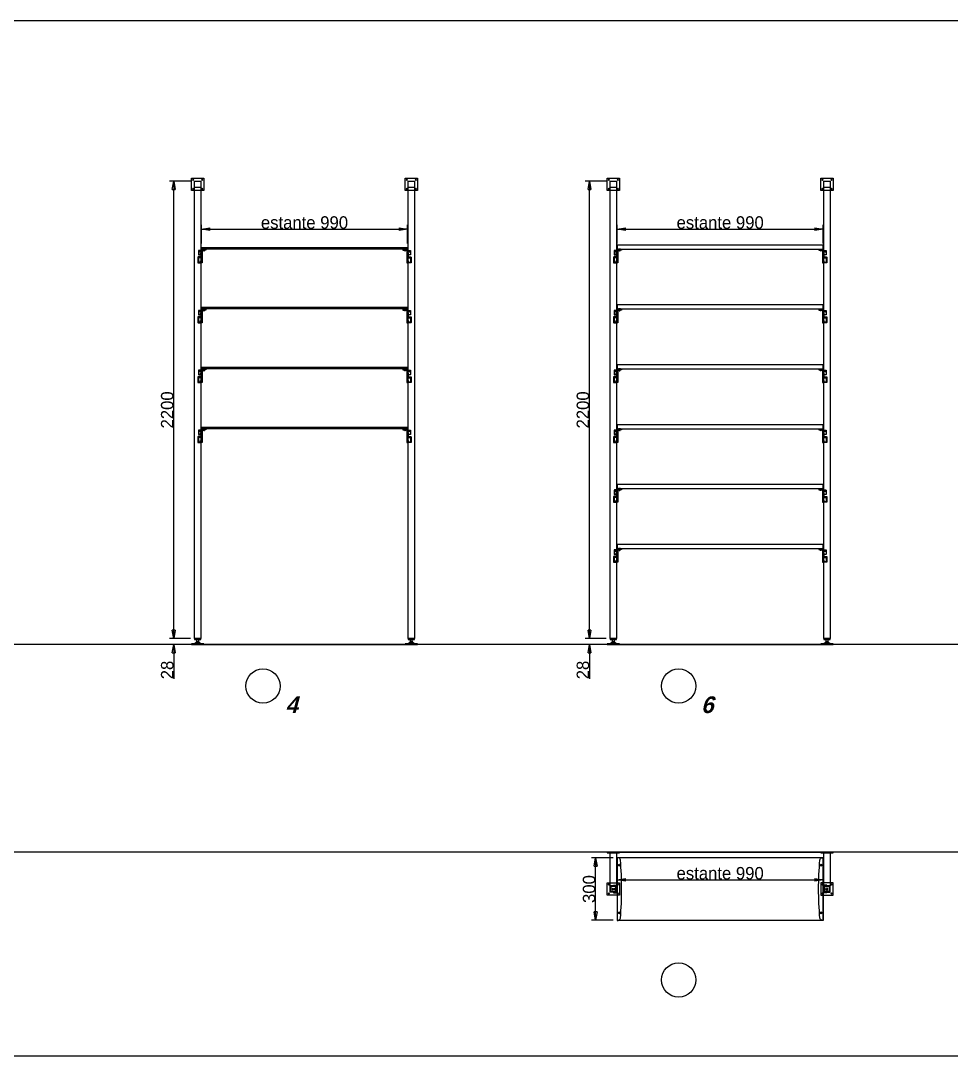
# Paper-space layout 'Jordi B.' of a CAD drawing. Header units: millimetres. Extents: x 23627 to 226976, y -18096 to 223844.
# Drawn here: x 164689 to 169167, y 111496 to 116477 of the extents above; entities that cross this region are included whole.
import ezdxf

# ---------------------------------------------------------------- set-up
doc = ezdxf.new("R2010")
doc.units = ezdxf.units.MM
doc.header["$PDMODE"] = 35
doc.header["$PDSIZE"] = 5
for name, color, linetype in [('Cotas bloques dinámicos PM espacio', 140, 'Continuous'), ('Linea Capa Color 0000 JB', 7, 'Continuous'), ('Linea Capa Color 0140 Blau Vidre JB', 140, 'Continuous'), ('Linea Capa Color 0202 Lila Parets JB', 202, 'Continuous')]:
    doc.layers.add(name, color=color, linetype=linetype)
doc.styles.add('Jordi Ava', font='Avant Garde MEdium BT.ttf')
doc.styles.add('Stylus BT JB', font='stylu.ttf', dxfattribs={"oblique": 15})
doc.dimstyles.new('Jordi Ava 2015', dxfattribs={"dimtxt": 60, "dimasz": 40, "dimexe": 20, "dimexo": 20, "dimgap": 0.09, "dimtad": 1, "dimdec": 0, "dimzin": 0, "dimdsep": 46, "dimtxsty": 'Jordi Ava', "dimblk": 'CLOSED', "dimcen": 1.5, "dimclrd": 7, "dimclre": 7, "dimclrt": 256, "dimadec": 0, "dimazin": 0, "dimtfac": 0.05, "dimtdec": 0, "dimtofl": 0, "dimtmove": 0, "dimatfit": 3, "dimldrblk": 'CLOSED', "dimfxl": 90, "dimtolj": 1, "dimtzin": 0, "dimlwd": -1, "dimlwe": -1, "dimarcsym": 0})

# ---------------------------------------------------------------- blocks, each defined once
blk = doc.blocks.new('_Closed')
at = {"color": 0, "linetype": 'ByBlock', "lineweight": -2}
for p, q in [((-1, 0.17), (0, 0)), ((-1, 0.17), (-1, -0.17)), ((0, 0), (-1, -0.17)), ((0, 0), (-1, 0))]:
    blk.add_line(p, q, dxfattribs=at)
blk = doc.blocks.new('*D3329')
at = {"layer": 'Cotas bloques dinámicos PM espacio', "color": 7, "ltscale": 10, "transparency": 16777216}
for p, q in [((-35, 2228), (-135, 2228)), ((-115, 68), (-115, 2188)), ((-35, 28), (-135, 28))]:
    blk.add_line(p, q, dxfattribs=at)
at = {"layer": 'Defpoints', "color": 0, "ltscale": 10, "transparency": 16777216}
for p in [(-115, 2228), (-15, 2228), (-15, 28)]:
    blk.add_point(p, dxfattribs=at)
at = {"layer": 'Cotas bloques dinámicos PM espacio', "color": 7, "ltscale": 10, "transparency": 16777216, "xscale": 40, "yscale": 40, "zscale": 40}
for p, rotation in [((-115, 2228), 90), ((-115, 28), 270)]:
    blk.add_blockref('_Closed', p, dxfattribs=dict(at, rotation=rotation))
at = {"layer": 'Cotas bloques dinámicos PM espacio', "ltscale": 10, "transparency": 16777216, "insert": (-146.2, 1128), "char_height": 60, "attachment_point": 5, "rotation": 90, "style": 'Jordi Ava'}
blk.add_mtext('\\A1;2200', dxfattribs=at)
blk = doc.blocks.new('*D3330')
at = {"layer": 'Cotas bloques dinámicos PM espacio', "color": 7, "ltscale": 10, "transparency": 16777216}
for p, q in [((-115, 68), (-115, 108)), ((-35, 28), (-135, 28)), ((-50, 0), (-135, 0)), ((-115, -40), (-115, -166.1))]:
    blk.add_line(p, q, dxfattribs=at)
at = {"layer": 'Defpoints', "color": 0, "ltscale": 10, "transparency": 16777216}
for p in [(-30, 0), (-15, 28), (-115, 0)]:
    blk.add_point(p, dxfattribs=at)
at = {"layer": 'Cotas bloques dinámicos PM espacio', "color": 7, "ltscale": 10, "transparency": 16777216, "xscale": 40, "yscale": 40, "zscale": 40}
for p, rotation in [((-115, 28), 270), ((-115, 0), 90)]:
    blk.add_blockref('_Closed', p, dxfattribs=dict(at, rotation=rotation))
at = {"layer": 'Cotas bloques dinámicos PM espacio', "ltscale": 10, "transparency": 16777216, "insert": (-146.2, -123.1), "char_height": 60, "attachment_point": 5, "rotation": 90, "style": 'Jordi Ava'}
blk.add_mtext('\\A1;28', dxfattribs=at)
blk = doc.blocks.new('*D3328')
at = {"layer": 'Cotas bloques dinámicos PM espacio', "color": 7, "ltscale": 10, "transparency": 16777216}
for p, q in [((19, 1928.7), (19, 2017.6)), ((59, 1997.6), (969, 1997.6)), ((1009, 1928.7), (1009, 2017.6))]:
    blk.add_line(p, q, dxfattribs=at)
at = {"layer": 'Defpoints', "color": 0, "ltscale": 10, "transparency": 16777216}
for p in [(1009, 1997.6), (19, 1908.7), (1009, 1908.7)]:
    blk.add_point(p, dxfattribs=at)
at = {"layer": 'Cotas bloques dinámicos PM espacio', "color": 7, "ltscale": 10, "transparency": 16777216, "xscale": 40, "yscale": 40, "zscale": 40, "rotation": 180}
blk.add_blockref('_Closed', (19, 1997.6), dxfattribs=at)
at = {"layer": 'Cotas bloques dinámicos PM espacio', "color": 7, "ltscale": 10, "transparency": 16777216, "xscale": 40, "yscale": 40, "zscale": 40}
blk.add_blockref('_Closed', (1009, 1997.6), dxfattribs=at)
at = {"layer": 'Cotas bloques dinámicos PM espacio', "ltscale": 10, "transparency": 16777216, "insert": (514, 2028.9), "char_height": 60, "attachment_point": 5, "style": 'Jordi Ava'}
blk.add_mtext('\\A1;estante 990', dxfattribs=at)
blk = doc.blocks.new('PM202307281056')
at = {"layer": 'Linea Capa Color 0140 Blau Vidre JB', "ltscale": 10}
blk.add_lwpolyline([(4.9, 3), (-4.9, 3), (-4.9, 0), (-2.2, 0), (-2.2, -3.3, 1.39975), (2.3, -3.3), (2.3, 0), (4.9, 0)], format="xyb", close=True, dxfattribs=at)
blk.add_arc((0, 5.5), 5.5, 207.0463, 332.9537, dxfattribs=at)
blk = doc.blocks.new('*D3336')
at = {"layer": 'Cotas bloques dinámicos PM espacio', "color": 7, "ltscale": 10, "transparency": 16777216}
for p, q in [((-35, 2228), (-135, 2228)), ((-115, 68), (-115, 2188)), ((-35, 28), (-135, 28))]:
    blk.add_line(p, q, dxfattribs=at)
at = {"layer": 'Defpoints', "color": 0, "ltscale": 10, "transparency": 16777216}
for p in [(-115, 2228), (-15, 2228), (-15, 28)]:
    blk.add_point(p, dxfattribs=at)
at = {"layer": 'Cotas bloques dinámicos PM espacio', "color": 7, "ltscale": 10, "transparency": 16777216, "xscale": 40, "yscale": 40, "zscale": 40}
for p, rotation in [((-115, 2228), 90), ((-115, 28), 270)]:
    blk.add_blockref('_Closed', p, dxfattribs=dict(at, rotation=rotation))
at = {"layer": 'Cotas bloques dinámicos PM espacio', "ltscale": 10, "transparency": 16777216, "insert": (-146.2, 1128), "char_height": 60, "attachment_point": 5, "rotation": 90, "style": 'Jordi Ava'}
blk.add_mtext('\\A1;2200', dxfattribs=at)
blk = doc.blocks.new('*D3337')
at = {"layer": 'Cotas bloques dinámicos PM espacio', "color": 7, "ltscale": 10, "transparency": 16777216}
for p, q in [((-115, 68), (-115, 108)), ((-35, 28), (-135, 28)), ((-50, 0), (-135, 0)), ((-115, -40), (-115, -166.1))]:
    blk.add_line(p, q, dxfattribs=at)
at = {"layer": 'Defpoints', "color": 0, "ltscale": 10, "transparency": 16777216}
for p in [(-30, 0), (-15, 28), (-115, 0)]:
    blk.add_point(p, dxfattribs=at)
at = {"layer": 'Cotas bloques dinámicos PM espacio', "color": 7, "ltscale": 10, "transparency": 16777216, "xscale": 40, "yscale": 40, "zscale": 40}
for p, rotation in [((-115, 28), 270), ((-115, 0), 90)]:
    blk.add_blockref('_Closed', p, dxfattribs=dict(at, rotation=rotation))
at = {"layer": 'Cotas bloques dinámicos PM espacio', "ltscale": 10, "transparency": 16777216, "insert": (-146.2, -123.1), "char_height": 60, "attachment_point": 5, "rotation": 90, "style": 'Jordi Ava'}
blk.add_mtext('\\A1;28', dxfattribs=at)
blk = doc.blocks.new('*D3338')
at = {"layer": 'Cotas bloques dinámicos PM espacio', "color": 7, "ltscale": 10, "transparency": 16777216}
for p, q in [((19, 1928.7), (19, 2017.6)), ((59, 1997.6), (969, 1997.6)), ((1009, 1928.7), (1009, 2017.6))]:
    blk.add_line(p, q, dxfattribs=at)
at = {"layer": 'Defpoints', "color": 0, "ltscale": 10, "transparency": 16777216}
for p in [(1009, 1997.6), (19, 1908.7), (1009, 1908.7)]:
    blk.add_point(p, dxfattribs=at)
at = {"layer": 'Cotas bloques dinámicos PM espacio', "color": 7, "ltscale": 10, "transparency": 16777216, "xscale": 40, "yscale": 40, "zscale": 40, "rotation": 180}
blk.add_blockref('_Closed', (19, 1997.6), dxfattribs=at)
at = {"layer": 'Cotas bloques dinámicos PM espacio', "color": 7, "ltscale": 10, "transparency": 16777216, "xscale": 40, "yscale": 40, "zscale": 40}
blk.add_blockref('_Closed', (1009, 1997.6), dxfattribs=at)
at = {"layer": 'Cotas bloques dinámicos PM espacio', "ltscale": 10, "transparency": 16777216, "insert": (514, 2028.9), "char_height": 60, "attachment_point": 5, "style": 'Jordi Ava'}
blk.add_mtext('\\A1;estante 990', dxfattribs=at)
blk = doc.blocks.new('*D1704')
at = {"layer": 'Cotas bloques dinámicos PM espacio', "color": 7, "ltscale": 10, "transparency": 16777216}
for p, q in [((-0.1, -26.6), (-105.2, -26.6)), ((-85.2, -286.6), (-85.2, -66.6)), ((-0.1, -326.6), (-105.2, -326.6))]:
    blk.add_line(p, q, dxfattribs=at)
at = {"layer": 'Defpoints', "color": 0, "ltscale": 10, "transparency": 16777216}
for p in [(-85.2, -26.6), (19.9, -26.6), (19.9, -326.6)]:
    blk.add_point(p, dxfattribs=at)
at = {"layer": 'Cotas bloques dinámicos PM espacio', "color": 7, "ltscale": 10, "transparency": 16777216, "xscale": 40, "yscale": 40, "zscale": 40}
for p, rotation in [((-85.2, -26.6), 90), ((-85.2, -326.6), 270)]:
    blk.add_blockref('_Closed', p, dxfattribs=dict(at, rotation=rotation))
at = {"layer": 'Cotas bloques dinámicos PM espacio', "ltscale": 10, "transparency": 16777216, "insert": (-116.5, -176.6), "char_height": 60, "attachment_point": 5, "rotation": 90, "style": 'Jordi Ava'}
blk.add_mtext('\\A1;300', dxfattribs=at)
blk = doc.blocks.new('*D1705')
at = {"layer": 'Cotas bloques dinámicos PM espacio', "color": 7, "ltscale": 10, "transparency": 16777216}
for p, q in [((18.9, -47.6), (18.9, -152.3)), ((1008.9, -47.6), (1008.9, -152.3)), ((58.9, -132.3), (968.9, -132.3))]:
    blk.add_line(p, q, dxfattribs=at)
at = {"layer": 'Defpoints', "color": 0, "ltscale": 10, "transparency": 16777216}
for p in [(18.9, -27.6), (1008.9, -27.6), (1008.9, -132.3)]:
    blk.add_point(p, dxfattribs=at)
at = {"layer": 'Cotas bloques dinámicos PM espacio', "color": 7, "ltscale": 10, "transparency": 16777216, "xscale": 40, "yscale": 40, "zscale": 40, "rotation": 180}
blk.add_blockref('_Closed', (18.9, -132.3), dxfattribs=at)
at = {"layer": 'Cotas bloques dinámicos PM espacio', "color": 7, "ltscale": 10, "transparency": 16777216, "xscale": 40, "yscale": 40, "zscale": 40}
blk.add_blockref('_Closed', (1008.9, -132.3), dxfattribs=at)
at = {"layer": 'Cotas bloques dinámicos PM espacio', "ltscale": 10, "transparency": 16777216, "insert": (513.9, -101), "char_height": 60, "attachment_point": 5, "style": 'Jordi Ava'}
blk.add_mtext('\\A1;estante 990', dxfattribs=at)
blk = doc.blocks.new('*U784')
at = {"layer": 'Linea Capa Color 0202 Lila Parets JB', "ltscale": 10}
for p, q in [((64496.7, 3000), (0, 3000)), ((64496.7, 0), (700, 0))]:
    blk.add_line(p, q, dxfattribs=at)
blk = doc.blocks.new('*U3327')
at = {"layer": 'Linea Capa Color 0000 JB', "ltscale": 50}
h = blk.add_hatch(color=256, dxfattribs=at)
h.dxf.hatch_style = 1
h.set_gradient(color1=(0, 191, 255), one_color=1, tint=1, name='SPHERICAL')
h.paths.add_polyline_path([(20, 1901.7), (19, 1902.7), (19, 1908.7), (20, 1909.7), (1008, 1909.7), (1009, 1908.7), (1009, 1902.7), (1008, 1901.7)])
h = blk.add_hatch(color=256, dxfattribs=at)
h.dxf.hatch_style = 1
h.set_gradient(color1=(0, 191, 255), one_color=1, tint=1, name='SPHERICAL')
h.paths.add_polyline_path([(20, 1613.6), (19, 1614.6), (19, 1620.6), (20, 1621.6), (1008, 1621.6), (1009, 1620.6), (1009, 1614.6), (1008, 1613.6)])
h = blk.add_hatch(color=256, dxfattribs=at)
h.dxf.hatch_style = 1
h.set_gradient(color1=(0, 191, 255), one_color=1, tint=1, name='SPHERICAL')
h.paths.add_polyline_path([(20, 1325.6), (19, 1326.6), (19, 1332.6), (20, 1333.6), (1008, 1333.6), (1009, 1332.6), (1009, 1326.6), (1008, 1325.6)])
h = blk.add_hatch(color=256, dxfattribs=at)
h.dxf.hatch_style = 1
h.set_gradient(color1=(0, 191, 255), one_color=1, tint=1, name='SPHERICAL')
h.paths.add_polyline_path([(20, 1037.6), (19, 1038.6), (19, 1044.6), (20, 1045.6), (1008, 1045.6), (1009, 1044.6), (1009, 1038.6), (1008, 1037.6)])
at = {"layer": 'Cotas bloques dinámicos PM espacio', "ltscale": 10}
blk.add_circle((314, -200), 82.4, dxfattribs=at)
at = {"layer": 'Linea Capa Color 0000 JB', "ltscale": 10}
for p, q in [((30, 1898.7), (30, 1896.4)), ((997.9, 1898.7), (997.9, 1896.4)), ((30, 1610.6), (30, 1608.4)), ((997.9, 1610.6), (997.9, 1608.4)), ((30, 1322.6), (30, 1320.3)), ((997.9, 1322.6), (997.9, 1320.3)), ((30, 1034.5), (30, 1032.3)), ((997.9, 1034.5), (997.9, 1032.3))]:
    blk.add_line(p, q, dxfattribs=at)
for points in [[(30, 2183), (-30, 2183), (-30, 2243), (30, 2243)], [(1057.9, 2183), (997.9, 2183), (997.9, 2243), (1057.9, 2243)], [(-15, 2228), (15, 2228), (15, 28), (-15, 28)], [(15, 2198), (-15, 2198), (-15, 2228), (15, 2228)], [(1012.9, 2228), (1042.9, 2228), (1042.9, 28), (1012.9, 28)], [(1042.9, 2198), (1012.9, 2198), (1012.9, 2228), (1042.9, 2228)], [(-30, 0), (30, 0), (30, 2.5), (-30, 2.5)], [(-15, 24), (15, 24), (15, 28), (-15, 28)], [(7, 9), (-7, 9), (-15, 2.5), (15, 2.5)], [(-7, 9), (7, 9), (7, 13), (-7, 13)], [(5, 13), (5, 24), (-5, 24), (-5, 13)], [(997.9, 0), (1057.9, 0), (1057.9, 2.5), (997.9, 2.5)], [(1012.9, 24), (1042.9, 24), (1042.9, 28), (1012.9, 28)], [(1034.9, 9), (1020.9, 9), (1012.9, 2.5), (1042.9, 2.5)], [(1020.9, 9), (1034.9, 9), (1034.9, 13), (1020.9, 13)], [(1032.9, 13), (1032.9, 24), (1022.9, 24), (1022.9, 13)]]:
    blk.add_lwpolyline(points, close=True, dxfattribs=at)
for points in [[(19, 1893.8, -0.02839), (19, 1894.4), (19, 1894.9), (5.4, 1894.9, 0.41743), (4, 1893.4), (4, 1875, 0.410045), (5.5, 1873.4, 0.007888), (11.1, 1873.4, 0.383491), (12.6, 1874.8), (13.3, 1881.4), (15, 1881.4), (15, 1863.6), (19, 1863.6)], [(19, 1835.7), (19, 1893.8, -0.428586), (24, 1898.7), (40, 1898.7), (40, 1896.4), (24, 1896.4, 0.414041), (21.5, 1893.8), (21.5, 1835.7)], [(1009, 1835.7), (1009, 1893.8, 0.428586), (1004, 1898.7), (987.9, 1898.7), (987.9, 1896.4), (1004, 1896.4, -0.414041), (1006.4, 1893.8), (1006.4, 1835.7)], [(1009, 1893.8, 0.02839), (1009, 1894.4), (1009, 1894.9), (1022.5, 1894.9, -0.41743), (1023.9, 1893.4), (1024, 1875, -0.410045), (1022.5, 1873.4, -0.007888), (1016.9, 1873.4, -0.383491), (1015.4, 1874.8), (1014.7, 1881.4), (1012.9, 1881.4), (1012.9, 1863.6), (1009, 1863.6)], [(19, 1863.6), (2.4, 1863.6, 0.419238), (0.4, 1861.5), (0.4, 1837.4, 0.381921), (2.4, 1835.7), (19, 1835.7)], [(19, 1863.6), (15, 1863.6), (15, 1858.9), (5.4, 1858.9, 0.41743), (4, 1857.4), (4, 1838.9, 0.410045), (5.5, 1837.4, 0.007888), (11.1, 1837.4, 0.383491), (12.6, 1838.8), (13.3, 1845.4), (15, 1845.4), (15, 1837.4), (19, 1837.4)], [(1009, 1863.6), (1012.9, 1863.6), (1012.9, 1858.9), (1022.5, 1858.9, -0.41743), (1023.9, 1857.4), (1024, 1838.9, -0.410045), (1022.5, 1837.4, -0.007888), (1016.9, 1837.4, -0.383491), (1015.4, 1838.8), (1014.7, 1845.4), (1012.9, 1845.4), (1012.9, 1837.4), (1009, 1837.4)], [(1009, 1863.6), (1025.5, 1863.6, -0.419238), (1027.5, 1861.5), (1027.5, 1837.4, -0.381921), (1025.5, 1835.7), (1009, 1835.7)], [(19, 1605.8, -0.02839), (19, 1606.4), (19, 1606.9), (5.4, 1606.9, 0.41743), (4, 1605.4), (4, 1586.9, 0.410045), (5.5, 1585.4, 0.007888), (11.1, 1585.4, 0.383491), (12.6, 1586.8), (13.3, 1593.4), (15, 1593.4), (15, 1575.5), (19, 1575.5)], [(19, 1547.6), (19, 1605.8, -0.428586), (24, 1610.6), (40, 1610.6), (40, 1608.4), (24, 1608.4, 0.414041), (21.5, 1605.8), (21.5, 1547.6)], [(1009, 1547.6), (1009, 1605.8, 0.428586), (1004, 1610.6), (987.9, 1610.6), (987.9, 1608.4), (1004, 1608.4, -0.414041), (1006.4, 1605.8), (1006.4, 1547.6)], [(1009, 1605.8, 0.02839), (1009, 1606.4), (1009, 1606.9), (1022.5, 1606.9, -0.41743), (1023.9, 1605.4), (1024, 1586.9, -0.410045), (1022.5, 1585.4, -0.007888), (1016.9, 1585.4, -0.383491), (1015.4, 1586.8), (1014.7, 1593.4), (1012.9, 1593.4), (1012.9, 1575.5), (1009, 1575.5)], [(19, 1575.5), (2.4, 1575.5, 0.419238), (0.4, 1573.5), (0.4, 1549.4, 0.381921), (2.4, 1547.6), (19, 1547.6)], [(19, 1575.5), (15, 1575.5), (15, 1570.9), (5.4, 1570.9, 0.41743), (4, 1569.4), (4, 1550.9, 0.410045), (5.5, 1549.4, 0.007888), (11.1, 1549.4, 0.383491), (12.6, 1550.8), (13.3, 1557.4), (15, 1557.4), (15, 1549.4), (19, 1549.4)], [(1009, 1575.5), (1012.9, 1575.5), (1012.9, 1570.9), (1022.5, 1570.9, -0.41743), (1023.9, 1569.4), (1024, 1550.9, -0.410045), (1022.5, 1549.4, -0.007888), (1016.9, 1549.4, -0.383491), (1015.4, 1550.8), (1014.7, 1557.4), (1012.9, 1557.4), (1012.9, 1549.4), (1009, 1549.4)], [(1009, 1575.5), (1025.5, 1575.5, -0.419238), (1027.5, 1573.5), (1027.5, 1549.4, -0.381921), (1025.5, 1547.6), (1009, 1547.6)], [(19, 1317.8, -0.02839), (19, 1318.3), (19, 1318.9), (5.4, 1318.9, 0.41743), (4, 1317.4), (4, 1298.9, 0.410045), (5.5, 1297.4, 0.007888), (11.1, 1297.4, 0.383491), (12.6, 1298.8), (13.3, 1305.4), (15, 1305.4), (15, 1287.5), (19, 1287.5)], [(19, 1259.6), (19, 1317.8, -0.428586), (24, 1322.6), (40, 1322.6), (40, 1320.3), (24, 1320.3, 0.414041), (21.5, 1317.8), (21.5, 1259.6)], [(1009, 1259.6), (1009, 1317.8, 0.428586), (1004, 1322.6), (987.9, 1322.6), (987.9, 1320.3), (1004, 1320.3, -0.414041), (1006.4, 1317.8), (1006.4, 1259.6)], [(1009, 1317.8, 0.02839), (1009, 1318.3), (1009, 1318.9), (1022.5, 1318.9, -0.41743), (1023.9, 1317.4), (1024, 1298.9, -0.410045), (1022.5, 1297.4, -0.007888), (1016.9, 1297.4, -0.383491), (1015.4, 1298.8), (1014.7, 1305.4), (1012.9, 1305.4), (1012.9, 1287.5), (1009, 1287.5)], [(19, 1287.5), (2.4, 1287.5, 0.419238), (0.4, 1285.4), (0.4, 1261.4, 0.381921), (2.4, 1259.6), (19, 1259.6)], [(19, 1287.5), (15, 1287.5), (15, 1282.9), (5.4, 1282.9, 0.41743), (4, 1281.4), (4, 1262.9, 0.410045), (5.5, 1261.4, 0.007888), (11.1, 1261.4, 0.383491), (12.6, 1262.7), (13.3, 1269.4), (15, 1269.4), (15, 1261.4), (19, 1261.4)], [(1009, 1287.5), (1012.9, 1287.5), (1012.9, 1282.9), (1022.5, 1282.9, -0.41743), (1023.9, 1281.4), (1024, 1262.9, -0.410045), (1022.5, 1261.4, -0.007888), (1016.9, 1261.4, -0.383491), (1015.4, 1262.7), (1014.7, 1269.4), (1012.9, 1269.4), (1012.9, 1261.4), (1009, 1261.4)], [(1009, 1287.5), (1025.5, 1287.5, -0.419238), (1027.5, 1285.4), (1027.5, 1261.4, -0.381921), (1025.5, 1259.6), (1009, 1259.6)], [(19, 999.4), (2.4, 999.4, 0.419238), (0.4, 997.4), (0.4, 973.3, 0.381921), (2.4, 971.5), (19, 971.5)], [(19, 1029.7, -0.02839), (19, 1030.3), (19, 1030.8), (5.4, 1030.8, 0.41743), (4, 1029.3), (4, 1010.8, 0.410045), (5.5, 1009.3, 0.007888), (11.1, 1009.3, 0.383491), (12.6, 1010.7), (13.3, 1017.3), (15, 1017.3), (15, 999.4), (19, 999.4)], [(19, 999.4), (15, 999.4), (15, 994.8), (5.4, 994.8, 0.41743), (4, 993.3), (4, 974.8, 0.410045), (5.5, 973.3, 0.007888), (11.1, 973.3, 0.383491), (12.6, 974.7), (13.3, 981.3), (15, 981.3), (15, 973.3), (19, 973.3)], [(19, 971.5), (19, 1029.7, -0.428586), (24, 1034.5), (40, 1034.5), (40, 1032.3), (24, 1032.3, 0.414041), (21.5, 1029.7), (21.5, 971.5)], [(1009, 971.5), (1009, 1029.7, 0.428586), (1004, 1034.5), (987.9, 1034.5), (987.9, 1032.3), (1004, 1032.3, -0.414041), (1006.4, 1029.7), (1006.4, 971.5)], [(1009, 1029.7, 0.02839), (1009, 1030.3), (1009, 1030.8), (1022.5, 1030.8, -0.41743), (1023.9, 1029.3), (1024, 1010.8, -0.410045), (1022.5, 1009.3, -0.007888), (1016.9, 1009.3, -0.383491), (1015.4, 1010.7), (1014.7, 1017.3), (1012.9, 1017.3), (1012.9, 999.4), (1009, 999.4)], [(1009, 999.4), (1012.9, 999.4), (1012.9, 994.8), (1022.5, 994.8, -0.41743), (1023.9, 993.3), (1024, 974.8, -0.410045), (1022.5, 973.3, -0.007888), (1016.9, 973.3, -0.383491), (1015.4, 974.7), (1014.7, 981.3), (1012.9, 981.3), (1012.9, 973.3), (1009, 973.3)], [(1009, 999.4), (1025.5, 999.4, -0.419238), (1027.5, 997.4), (1027.5, 973.3, -0.381921), (1025.5, 971.5), (1009, 971.5)]]:
    blk.add_lwpolyline(points, format="xyb", close=True, dxfattribs=at)
for centre, radius in [((-21.6, 2234.6), 3), ((-21.6, 2191.4), 3), ((21.6, 2234.6), 3), ((21.6, 2191.4), 3), ((1006.3, 2234.6), 3), ((1006.3, 2191.4), 3), ((1049.6, 2234.6), 3), ((1049.6, 2191.4), 3), ((9.9, 1889.1), 2.26), ((1018, 1889.1), 2.26), ((9.9, 1601.1), 2.26), ((1018, 1601.1), 2.26), ((9.9, 1313), 2.26), ((1018, 1313), 2.26), ((9.9, 1025), 2.26), ((1018, 1025), 2.26)]:
    blk.add_circle(centre, radius, dxfattribs=at)
at = {"layer": 'Linea Capa Color 0140 Blau Vidre JB', "lineweight": -3}
for points in [[(20, 1901.7), (19, 1902.7), (19, 1908.7), (20, 1909.7), (1008, 1909.7), (1009, 1908.7), (1009, 1902.7), (1008, 1901.7)], [(20, 1613.6), (19, 1614.6), (19, 1620.6), (20, 1621.6), (1008, 1621.6), (1009, 1620.6), (1009, 1614.6), (1008, 1613.6)], [(20, 1325.6), (19, 1326.6), (19, 1332.6), (20, 1333.6), (1008, 1333.6), (1009, 1332.6), (1009, 1326.6), (1008, 1325.6)], [(20, 1037.6), (19, 1038.6), (19, 1044.6), (20, 1045.6), (1008, 1045.6), (1009, 1044.6), (1009, 1038.6), (1008, 1037.6)]]:
    blk.add_lwpolyline(points, close=True, dxfattribs=at)
at = {"layer": 'Linea Capa Color 0202 Lila Parets JB', "ltscale": 50}
blk.add_line((0, 0), (1027.9, 0), dxfattribs=at)
at = {"layer": 'Linea Capa Color 0000 JB', "ltscale": 50}
for p in [(30, 1898.7), (30, 1610.6), (30, 1322.6), (30, 1034.5)]:
    blk.add_blockref('PM202307281056', p, dxfattribs=at)
at = {"layer": 'Linea Capa Color 0000 JB', "ltscale": 50, "xscale": -1}
for p in [(997.9, 1898.7), (997.9, 1610.6), (997.9, 1322.6), (997.9, 1034.5)]:
    blk.add_blockref('PM202307281056', p, dxfattribs=at)
at = {"layer": 'Cotas bloques dinámicos PM espacio', "ltscale": 10, "insert": (422.1, -250), "char_height": 80, "width": 102.993, "attachment_point": 1, "style": 'Stylus BT JB'}
blk.add_mtext('{\\fStylus BT|b1|i0|c0|p34;\\C140;4}', dxfattribs=at)
at = {"layer": 'Cotas bloques dinámicos PM espacio', "ltscale": 10}
for base, p2, picture, middle in [((-115, 2228), (-15, 2228), '*D3329', (-146.2, 1128)), ((-115, 0), (-30, 0), '*D3330', (-146.2, -123.1))]:
    dim = blk.add_linear_dim(base=base, p1=(-15, 28), p2=p2, angle=90, dimstyle='Jordi Ava 2015', dxfattribs=at)
    dim.commit()
    dim.dimension.update_dxf_attribs({"geometry": picture, "text_midpoint": middle})
dim = blk.add_linear_dim(base=(1009, 1997.6), p1=(19, 1908.7), p2=(1009, 1908.7), text='estante <>', dimstyle='Jordi Ava 2015', dxfattribs=at)
dim.commit()
dim.dimension.update_dxf_attribs({"geometry": '*D3328', "text_midpoint": (514, 2028.9)})
blk = doc.blocks.new('*U3335')
at = {"layer": 'Cotas bloques dinámicos PM espacio', "ltscale": 10}
blk.add_circle((314, -200), 82.4, dxfattribs=at)
at = {"layer": 'Linea Capa Color 0000 JB', "ltscale": 10}
for p, q in [((30, 1898.7), (30, 1896.4)), ((997.9, 1898.7), (997.9, 1896.4)), ((30, 1610.6), (30, 1608.4)), ((997.9, 1610.6), (997.9, 1608.4)), ((30, 1322.6), (30, 1320.3)), ((997.9, 1322.6), (997.9, 1320.3)), ((30, 1034.5), (30, 1032.3)), ((997.9, 1034.5), (997.9, 1032.3)), ((30, 746.5), (30, 744.2)), ((997.9, 746.5), (997.9, 744.2)), ((30, 458.5), (30, 456.2)), ((997.9, 458.5), (997.9, 456.2))]:
    blk.add_line(p, q, dxfattribs=at)
for points in [[(30, 2183), (-30, 2183), (-30, 2243), (30, 2243)], [(1057.9, 2183), (997.9, 2183), (997.9, 2243), (1057.9, 2243)], [(-15, 2228), (15, 2228), (15, 28), (-15, 28)], [(15, 2198), (-15, 2198), (-15, 2228), (15, 2228)], [(1012.9, 2228), (1042.9, 2228), (1042.9, 28), (1012.9, 28)], [(1042.9, 2198), (1012.9, 2198), (1012.9, 2228), (1042.9, 2228)], [(-30, 0), (30, 0), (30, 2.5), (-30, 2.5)], [(-15, 24), (15, 24), (15, 28), (-15, 28)], [(7, 9), (-7, 9), (-15, 2.5), (15, 2.5)], [(-7, 9), (7, 9), (7, 13), (-7, 13)], [(5, 13), (5, 24), (-5, 24), (-5, 13)], [(997.9, 0), (1057.9, 0), (1057.9, 2.5), (997.9, 2.5)], [(1012.9, 24), (1042.9, 24), (1042.9, 28), (1012.9, 28)], [(1034.9, 9), (1020.9, 9), (1012.9, 2.5), (1042.9, 2.5)], [(1020.9, 9), (1034.9, 9), (1034.9, 13), (1020.9, 13)], [(1032.9, 13), (1032.9, 24), (1022.9, 24), (1022.9, 13)]]:
    blk.add_lwpolyline(points, close=True, dxfattribs=at)
for points in [[(19, 1893.8, -0.02839), (19, 1894.4), (19, 1894.9), (5.4, 1894.9, 0.41743), (4, 1893.4), (4, 1875, 0.410045), (5.5, 1873.4, 0.007888), (11.1, 1873.4, 0.383491), (12.6, 1874.8), (13.3, 1881.4), (15, 1881.4), (15, 1863.6), (19, 1863.6)], [(19, 1835.7), (19, 1893.8, -0.428586), (24, 1898.7), (40, 1898.7), (40, 1896.4), (24, 1896.4, 0.414041), (21.5, 1893.8), (21.5, 1835.7)], [(1009, 1835.7), (1009, 1893.8, 0.428586), (1004, 1898.7), (987.9, 1898.7), (987.9, 1896.4), (1004, 1896.4, -0.414041), (1006.4, 1893.8), (1006.4, 1835.7)], [(1009, 1893.8, 0.02839), (1009, 1894.4), (1009, 1894.9), (1022.5, 1894.9, -0.41743), (1023.9, 1893.4), (1024, 1875, -0.410045), (1022.5, 1873.4, -0.007888), (1016.9, 1873.4, -0.383491), (1015.4, 1874.8), (1014.7, 1881.4), (1012.9, 1881.4), (1012.9, 1863.6), (1009, 1863.6)], [(19, 1863.6), (2.4, 1863.6, 0.419238), (0.4, 1861.5), (0.4, 1837.4, 0.381921), (2.4, 1835.7), (19, 1835.7)], [(19, 1863.6), (15, 1863.6), (15, 1858.9), (5.4, 1858.9, 0.41743), (4, 1857.4), (4, 1838.9, 0.410045), (5.5, 1837.4, 0.007888), (11.1, 1837.4, 0.383491), (12.6, 1838.8), (13.3, 1845.4), (15, 1845.4), (15, 1837.4), (19, 1837.4)], [(1009, 1863.6), (1012.9, 1863.6), (1012.9, 1858.9), (1022.5, 1858.9, -0.41743), (1023.9, 1857.4), (1024, 1838.9, -0.410045), (1022.5, 1837.4, -0.007888), (1016.9, 1837.4, -0.383491), (1015.4, 1838.8), (1014.7, 1845.4), (1012.9, 1845.4), (1012.9, 1837.4), (1009, 1837.4)], [(1009, 1863.6), (1025.5, 1863.6, -0.419238), (1027.5, 1861.5), (1027.5, 1837.4, -0.381921), (1025.5, 1835.7), (1009, 1835.7)], [(19, 1605.8, -0.02839), (19, 1606.4), (19, 1606.9), (5.4, 1606.9, 0.41743), (4, 1605.4), (4, 1586.9, 0.410045), (5.5, 1585.4, 0.007888), (11.1, 1585.4, 0.383491), (12.6, 1586.8), (13.3, 1593.4), (15, 1593.4), (15, 1575.5), (19, 1575.5)], [(19, 1547.6), (19, 1605.8, -0.428586), (24, 1610.6), (40, 1610.6), (40, 1608.4), (24, 1608.4, 0.414041), (21.5, 1605.8), (21.5, 1547.6)], [(1009, 1547.6), (1009, 1605.8, 0.428586), (1004, 1610.6), (987.9, 1610.6), (987.9, 1608.4), (1004, 1608.4, -0.414041), (1006.4, 1605.8), (1006.4, 1547.6)], [(1009, 1605.8, 0.02839), (1009, 1606.4), (1009, 1606.9), (1022.5, 1606.9, -0.41743), (1023.9, 1605.4), (1024, 1586.9, -0.410045), (1022.5, 1585.4, -0.007888), (1016.9, 1585.4, -0.383491), (1015.4, 1586.8), (1014.7, 1593.4), (1012.9, 1593.4), (1012.9, 1575.5), (1009, 1575.5)], [(19, 1575.5), (2.4, 1575.5, 0.419238), (0.4, 1573.5), (0.4, 1549.4, 0.381921), (2.4, 1547.6), (19, 1547.6)], [(19, 1575.5), (15, 1575.5), (15, 1570.9), (5.4, 1570.9, 0.41743), (4, 1569.4), (4, 1550.9, 0.410045), (5.5, 1549.4, 0.007888), (11.1, 1549.4, 0.383491), (12.6, 1550.8), (13.3, 1557.4), (15, 1557.4), (15, 1549.4), (19, 1549.4)], [(1009, 1575.5), (1012.9, 1575.5), (1012.9, 1570.9), (1022.5, 1570.9, -0.41743), (1023.9, 1569.4), (1024, 1550.9, -0.410045), (1022.5, 1549.4, -0.007888), (1016.9, 1549.4, -0.383491), (1015.4, 1550.8), (1014.7, 1557.4), (1012.9, 1557.4), (1012.9, 1549.4), (1009, 1549.4)], [(1009, 1575.5), (1025.5, 1575.5, -0.419238), (1027.5, 1573.5), (1027.5, 1549.4, -0.381921), (1025.5, 1547.6), (1009, 1547.6)], [(19, 1317.8, -0.02839), (19, 1318.3), (19, 1318.9), (5.4, 1318.9, 0.41743), (4, 1317.4), (4, 1298.9, 0.410045), (5.5, 1297.4, 0.007888), (11.1, 1297.4, 0.383491), (12.6, 1298.8), (13.3, 1305.4), (15, 1305.4), (15, 1287.5), (19, 1287.5)], [(19, 1259.6), (19, 1317.8, -0.428586), (24, 1322.6), (40, 1322.6), (40, 1320.3), (24, 1320.3, 0.414041), (21.5, 1317.8), (21.5, 1259.6)], [(1009, 1259.6), (1009, 1317.8, 0.428586), (1004, 1322.6), (987.9, 1322.6), (987.9, 1320.3), (1004, 1320.3, -0.414041), (1006.4, 1317.8), (1006.4, 1259.6)], [(1009, 1317.8, 0.02839), (1009, 1318.3), (1009, 1318.9), (1022.5, 1318.9, -0.41743), (1023.9, 1317.4), (1024, 1298.9, -0.410045), (1022.5, 1297.4, -0.007888), (1016.9, 1297.4, -0.383491), (1015.4, 1298.8), (1014.7, 1305.4), (1012.9, 1305.4), (1012.9, 1287.5), (1009, 1287.5)], [(19, 1287.5), (2.4, 1287.5, 0.419238), (0.4, 1285.4), (0.4, 1261.4, 0.381921), (2.4, 1259.6), (19, 1259.6)], [(19, 1287.5), (15, 1287.5), (15, 1282.9), (5.4, 1282.9, 0.41743), (4, 1281.4), (4, 1262.9, 0.410045), (5.5, 1261.4, 0.007888), (11.1, 1261.4, 0.383491), (12.6, 1262.7), (13.3, 1269.4), (15, 1269.4), (15, 1261.4), (19, 1261.4)], [(1009, 1287.5), (1012.9, 1287.5), (1012.9, 1282.9), (1022.5, 1282.9, -0.41743), (1023.9, 1281.4), (1024, 1262.9, -0.410045), (1022.5, 1261.4, -0.007888), (1016.9, 1261.4, -0.383491), (1015.4, 1262.7), (1014.7, 1269.4), (1012.9, 1269.4), (1012.9, 1261.4), (1009, 1261.4)], [(1009, 1287.5), (1025.5, 1287.5, -0.419238), (1027.5, 1285.4), (1027.5, 1261.4, -0.381921), (1025.5, 1259.6), (1009, 1259.6)], [(19, 999.4), (2.4, 999.4, 0.419238), (0.4, 997.4), (0.4, 973.3, 0.381921), (2.4, 971.5), (19, 971.5)], [(19, 1029.7, -0.02839), (19, 1030.3), (19, 1030.8), (5.4, 1030.8, 0.41743), (4, 1029.3), (4, 1010.8, 0.410045), (5.5, 1009.3, 0.007888), (11.1, 1009.3, 0.383491), (12.6, 1010.7), (13.3, 1017.3), (15, 1017.3), (15, 999.4), (19, 999.4)], [(19, 999.4), (15, 999.4), (15, 994.8), (5.4, 994.8, 0.41743), (4, 993.3), (4, 974.8, 0.410045), (5.5, 973.3, 0.007888), (11.1, 973.3, 0.383491), (12.6, 974.7), (13.3, 981.3), (15, 981.3), (15, 973.3), (19, 973.3)], [(19, 971.5), (19, 1029.7, -0.428586), (24, 1034.5), (40, 1034.5), (40, 1032.3), (24, 1032.3, 0.414041), (21.5, 1029.7), (21.5, 971.5)], [(1009, 971.5), (1009, 1029.7, 0.428586), (1004, 1034.5), (987.9, 1034.5), (987.9, 1032.3), (1004, 1032.3, -0.414041), (1006.4, 1029.7), (1006.4, 971.5)], [(1009, 1029.7, 0.02839), (1009, 1030.3), (1009, 1030.8), (1022.5, 1030.8, -0.41743), (1023.9, 1029.3), (1024, 1010.8, -0.410045), (1022.5, 1009.3, -0.007888), (1016.9, 1009.3, -0.383491), (1015.4, 1010.7), (1014.7, 1017.3), (1012.9, 1017.3), (1012.9, 999.4), (1009, 999.4)], [(1009, 999.4), (1012.9, 999.4), (1012.9, 994.8), (1022.5, 994.8, -0.41743), (1023.9, 993.3), (1024, 974.8, -0.410045), (1022.5, 973.3, -0.007888), (1016.9, 973.3, -0.383491), (1015.4, 974.7), (1014.7, 981.3), (1012.9, 981.3), (1012.9, 973.3), (1009, 973.3)], [(1009, 999.4), (1025.5, 999.4, -0.419238), (1027.5, 997.4), (1027.5, 973.3, -0.381921), (1025.5, 971.5), (1009, 971.5)], [(19, 711.4), (2.4, 711.4, 0.419238), (0.4, 709.4), (0.4, 685.3, 0.381921), (2.4, 683.5), (19, 683.5)], [(19, 741.7, -0.02839), (19, 742.2), (19, 742.8), (5.4, 742.8, 0.41743), (4, 741.3), (4, 722.8, 0.410045), (5.5, 721.3, 0.007888), (11.1, 721.3, 0.383491), (12.6, 722.7), (13.3, 729.3), (15, 729.3), (15, 711.4), (19, 711.4)], [(19, 711.4), (15, 711.4), (15, 706.8), (5.4, 706.8, 0.41743), (4, 705.3), (4, 686.8, 0.410045), (5.5, 685.3, 0.007888), (11.1, 685.3, 0.383491), (12.6, 686.7), (13.3, 693.3), (15, 693.3), (15, 685.3), (19, 685.3)], [(19, 683.5), (19, 741.7, -0.428586), (24, 746.5), (40, 746.5), (40, 744.2), (24, 744.2, 0.414041), (21.5, 741.7), (21.5, 683.5)], [(1009, 683.5), (1009, 741.7, 0.428586), (1004, 746.5), (987.9, 746.5), (987.9, 744.2), (1004, 744.2, -0.414041), (1006.4, 741.7), (1006.4, 683.5)], [(1009, 741.7, 0.02839), (1009, 742.2), (1009, 742.8), (1022.5, 742.8, -0.41743), (1023.9, 741.3), (1024, 722.8, -0.410045), (1022.5, 721.3, -0.007888), (1016.9, 721.3, -0.383491), (1015.4, 722.7), (1014.7, 729.3), (1012.9, 729.3), (1012.9, 711.4), (1009, 711.4)], [(1009, 711.4), (1012.9, 711.4), (1012.9, 706.8), (1022.5, 706.8, -0.41743), (1023.9, 705.3), (1024, 686.8, -0.410045), (1022.5, 685.3, -0.007888), (1016.9, 685.3, -0.383491), (1015.4, 686.7), (1014.7, 693.3), (1012.9, 693.3), (1012.9, 685.3), (1009, 685.3)], [(1009, 711.4), (1025.5, 711.4, -0.419238), (1027.5, 709.4), (1027.5, 685.3, -0.381921), (1025.5, 683.5), (1009, 683.5)], [(19, 453.6, -0.02839), (19, 454.2), (19, 454.7), (5.4, 454.7, 0.41743), (4, 453.2), (4, 434.8, 0.410045), (5.5, 433.2, 0.007888), (11.1, 433.2, 0.383491), (12.6, 434.6), (13.3, 441.2), (15, 441.2), (15, 423.4), (19, 423.4)], [(19, 395.5), (19, 453.6, -0.428586), (24, 458.5), (40, 458.5), (40, 456.2), (24, 456.2, 0.414041), (21.5, 453.6), (21.5, 395.5)], [(1009, 395.5), (1009, 453.6, 0.428586), (1004, 458.5), (987.9, 458.5), (987.9, 456.2), (1004, 456.2, -0.414041), (1006.4, 453.6), (1006.4, 395.5)], [(1009, 453.6, 0.02839), (1009, 454.2), (1009, 454.7), (1022.5, 454.7, -0.41743), (1023.9, 453.2), (1024, 434.8, -0.410045), (1022.5, 433.2, -0.007888), (1016.9, 433.2, -0.383491), (1015.4, 434.6), (1014.7, 441.2), (1012.9, 441.2), (1012.9, 423.4), (1009, 423.4)], [(19, 423.4), (2.4, 423.4, 0.419238), (0.4, 421.3), (0.4, 397.2, 0.381921), (2.4, 395.5), (19, 395.5)], [(19, 423.4), (15, 423.4), (15, 418.7), (5.4, 418.7, 0.41743), (4, 417.2), (4, 398.7, 0.410045), (5.5, 397.2, 0.007888), (11.1, 397.2, 0.383491), (12.6, 398.6), (13.3, 405.2), (15, 405.2), (15, 397.2), (19, 397.2)], [(1009, 423.4), (1012.9, 423.4), (1012.9, 418.7), (1022.5, 418.7, -0.41743), (1023.9, 417.2), (1024, 398.7, -0.410045), (1022.5, 397.2, -0.007888), (1016.9, 397.2, -0.383491), (1015.4, 398.6), (1014.7, 405.2), (1012.9, 405.2), (1012.9, 397.2), (1009, 397.2)], [(1009, 423.4), (1025.5, 423.4, -0.419238), (1027.5, 421.3), (1027.5, 397.2, -0.381921), (1025.5, 395.5), (1009, 395.5)]]:
    blk.add_lwpolyline(points, format="xyb", close=True, dxfattribs=at)
at = {"layer": 'Linea Capa Color 0000 JB', "ltscale": 50}
for points in [[(19, 1901.7), (1009, 1901.7), (1009, 1920.7), (19, 1920.7)], [(19, 1613.6), (1009, 1613.6), (1009, 1632.6), (19, 1632.6)], [(19, 1325.6), (1009, 1325.6), (1009, 1344.6), (19, 1344.6)], [(19, 1037.6), (1009, 1037.6), (1009, 1056.6), (19, 1056.6)], [(19, 749.5), (1009, 749.5), (1009, 768.5), (19, 768.5)], [(19, 461.5), (1009, 461.5), (1009, 480.5), (19, 480.5)]]:
    blk.add_lwpolyline(points, close=True, dxfattribs=at)
at = {"layer": 'Linea Capa Color 0000 JB', "ltscale": 10}
for centre, radius in [((-21.6, 2234.6), 3), ((-21.6, 2191.4), 3), ((21.6, 2234.6), 3), ((21.6, 2191.4), 3), ((1006.3, 2234.6), 3), ((1006.3, 2191.4), 3), ((1049.6, 2234.6), 3), ((1049.6, 2191.4), 3), ((9.9, 1889.1), 2.26), ((1018, 1889.1), 2.26), ((9.9, 1601.1), 2.26), ((1018, 1601.1), 2.26), ((9.9, 1313), 2.26), ((1018, 1313), 2.26), ((9.9, 1025), 2.26), ((1018, 1025), 2.26), ((9.9, 736.9), 2.26), ((1018, 736.9), 2.26), ((9.9, 448.9), 2.26), ((1018, 448.9), 2.26)]:
    blk.add_circle(centre, radius, dxfattribs=at)
at = {"layer": 'Linea Capa Color 0202 Lila Parets JB', "ltscale": 50}
blk.add_line((0, 0), (1027.9, 0), dxfattribs=at)
at = {"layer": 'Linea Capa Color 0000 JB', "ltscale": 50}
for p in [(30, 1898.7), (30, 1610.6), (30, 1322.6), (30, 1034.5), (30, 746.5), (30, 458.5)]:
    blk.add_blockref('PM202307281056', p, dxfattribs=at)
at = {"layer": 'Linea Capa Color 0000 JB', "ltscale": 50, "xscale": -1}
for p in [(997.9, 1898.7), (997.9, 1610.6), (997.9, 1322.6), (997.9, 1034.5), (997.9, 746.5), (997.9, 458.5)]:
    blk.add_blockref('PM202307281056', p, dxfattribs=at)
at = {"layer": 'Cotas bloques dinámicos PM espacio', "ltscale": 10, "insert": (422.1, -250), "char_height": 80, "width": 102.993, "attachment_point": 1, "style": 'Stylus BT JB'}
blk.add_mtext('{\\fStylus BT|b1|i0|c0|p34;6}', dxfattribs=at)
at = {"layer": 'Cotas bloques dinámicos PM espacio', "ltscale": 10}
for base, p2, picture, middle in [((-115, 2228), (-15, 2228), '*D3336', (-146.2, 1128)), ((-115, 0), (-30, 0), '*D3337', (-146.2, -123.1))]:
    dim = blk.add_linear_dim(base=base, p1=(-15, 28), p2=p2, angle=90, dimstyle='Jordi Ava 2015', dxfattribs=at)
    dim.commit()
    dim.dimension.update_dxf_attribs({"geometry": picture, "text_midpoint": middle})
dim = blk.add_linear_dim(base=(1009, 1997.6), p1=(19, 1908.7), p2=(1009, 1908.7), text='estante <>', dimstyle='Jordi Ava 2015', dxfattribs=at)
dim.commit()
dim.dimension.update_dxf_attribs({"geometry": '*D3338', "text_midpoint": (514, 2028.9)})
blk = doc.blocks.new('*U1703')
at = {"ltscale": 50}
for points in [[(-30, -2), (30, -2), (30, 0), (-30, 0)], [(997.9, -2), (1057.9, -2), (1057.9, 0), (997.9, 0)]]:
    blk.add_lwpolyline(points, close=True, dxfattribs=at)
at = {"layer": 'Cotas bloques dinámicos PM espacio', "ltscale": 10}
blk.add_circle((313.9, -613.6), 82.4, dxfattribs=at)
at = {"layer": 'Linea Capa Color 0000 JB', "ltscale": 10}
for p, q in [((14.9, -191.6), (14.9, -161.6)), ((14.9, -175.3), (14.9, -177.8)), ((1012.9, -175.3), (1012.9, -177.8))]:
    blk.add_line(p, q, dxfattribs=at)
for points in [[(-15, -2), (15, -2), (14.9, -161.6), (-15, -161.6)], [(1012.9, -2), (1042.9, -2), (1042.9, -161.6), (1012.9, -161.6)], [(29.9, -206.6), (-30.1, -206.6), (-30.1, -146.6), (29.9, -146.6)], [(997.9, -206.6), (1057.9, -206.6), (1057.9, -146.6), (997.9, -146.6)], [(14.9, -191.6), (-15.1, -191.6), (-15.1, -161.6), (14.9, -161.6)], [(-12.6, -189.1), (12.4, -189.1), (12.4, -164.1), (-12.6, -164.1)], [(3.9, -175.3), (3.9, -177.8), (18.9, -177.8), (18.9, -175.3)], [(1023.9, -175.3), (1023.9, -177.8), (1008.9, -177.8), (1008.9, -175.3)], [(1012.9, -191.6), (1042.9, -191.6), (1042.9, -161.6), (1012.9, -161.6)], [(1040.4, -189.1), (1015.4, -189.1), (1015.4, -164.1), (1040.4, -164.1)]]:
    blk.add_lwpolyline(points, close=True, dxfattribs=at)
at = {"layer": 'Linea Capa Color 0000 JB', "ltscale": 50}
for points in [[(23, -26), (18.9, -26), (18.9, -327.1), (22.5, -327.1, 0.376785), (34, -316.1, 0.043159), (34, -37, 0.363284)], [(1004.8, -26), (1008.9, -26), (1008.9, -327.1), (1005.3, -327.1, -0.376785), (993.8, -316.1, -0.043159), (993.8, -37, -0.363284)]]:
    blk.add_lwpolyline(points, format="xyb", close=True, dxfattribs=at)
blk.add_lwpolyline([(18.9, -326.6), (1008.9, -326.6), (1008.9, -26.6), (18.9, -26.6)], close=True, dxfattribs=at)
at = {"layer": 'Linea Capa Color 0000 JB', "ltscale": 10}
for points in [[(0.4, -161), (0.4, -158.5), (16.4, -158.5, -0.131096), (18.9, -159.1), (18.9, -162.9, 0.353058), (16.4, -161)], [(0.4, -192.1), (0.4, -194.6), (16.4, -194.6, 0.131096), (18.9, -194), (18.9, -190.2, -0.353058), (16.4, -192.1)], [(1027.5, -161), (1027.5, -158.5), (1011.4, -158.5, 0.131096), (1008.9, -159.1), (1008.9, -162.9, -0.353058), (1011.4, -161)], [(1027.5, -192.1), (1027.5, -194.6), (1011.4, -194.6, -0.131096), (1008.9, -194), (1008.9, -190.2, 0.353058), (1011.4, -192.1)]]:
    blk.add_lwpolyline(points, format="xyb", close=True, dxfattribs=at)
at = {"layer": 'Linea Capa Color 0000 JB', "ltscale": 50}
for centre in [(30, -61.6), (997.8, -61.6), (30, -291.5), (997.8, -291.5)]:
    blk.add_circle(centre, 2.87, dxfattribs=at)
at = {"layer": 'Linea Capa Color 0000 JB', "ltscale": 10}
for centre in [(-21.7, -154.9), (-21.7, -198.2), (21.6, -154.9), (21.6, -198.2), (1006.3, -154.9), (1006.3, -198.2), (1049.5, -154.9), (1049.5, -198.2)]:
    blk.add_circle(centre, 3, dxfattribs=at)
for p in [(-0.1, -176.6), (1027.9, -176.6)]:
    blk.add_point(p, dxfattribs=at)
at = {"layer": 'Linea Capa Color 0140 Blau Vidre JB', "ltscale": 50}
for centre, radius in [((30, -61.6), 4.9), ((30, -61.6), 2.25), ((997.8, -61.6), 4.9), ((997.8, -61.6), 2.25), ((30, -291.5), 4.9), ((30, -291.5), 2.25), ((997.8, -291.5), 4.9), ((997.8, -291.5), 2.25)]:
    blk.add_circle(centre, radius, dxfattribs=at)
at = {"layer": 'Linea Capa Color 0202 Lila Parets JB', "ltscale": 50}
blk.add_line((0, 0), (1027.9, 0), dxfattribs=at)
at = {"layer": 'Cotas bloques dinámicos PM espacio', "ltscale": 10}
dim = blk.add_linear_dim(base=(-85.2, -26.6), p1=(19.9, -326.6), p2=(19.9, -26.6), angle=90, dimstyle='Jordi Ava 2015', dxfattribs=at)
dim.commit()
dim.dimension.update_dxf_attribs({"geometry": '*D1704', "text_midpoint": (-116.5, -176.6)})
dim = blk.add_linear_dim(base=(1008.9, -132.3), p1=(18.9, -27.6), p2=(1008.9, -27.6), text='estante <>', dimstyle='Jordi Ava 2015', dxfattribs=at)
dim.commit()
dim.dimension.update_dxf_attribs({"geometry": '*D1705', "text_midpoint": (513.9, -101)})

psp = doc.layouts.new('Jordi B.')

# ---------------------------------------------------------------- linework, layer by layer
at = {"layer": 'Linea Capa Color 0202 Lila Parets JB', "ltscale": 10}
for p, q in [((224964.7, 112476.8), (160468, 112476.8)), ((226975.8, 111495.8), (162479.1, 111495.8))]:
    psp.add_line(p, q, dxfattribs=at)

# ---------------------------------------------------------------- block references
at = {"layer": 'Linea Capa Color 0000 JB'}
for name, p in [('*U784', (160468, 113476.8)), ('*U3327', (165540.6, 113476.8)), ('*U3335', (167540.6, 113476.8)), ('*U1703', (167540.6, 112476.8))]:
    psp.add_blockref(name, p, dxfattribs=at)

doc.saveas('drawing.dxf')
